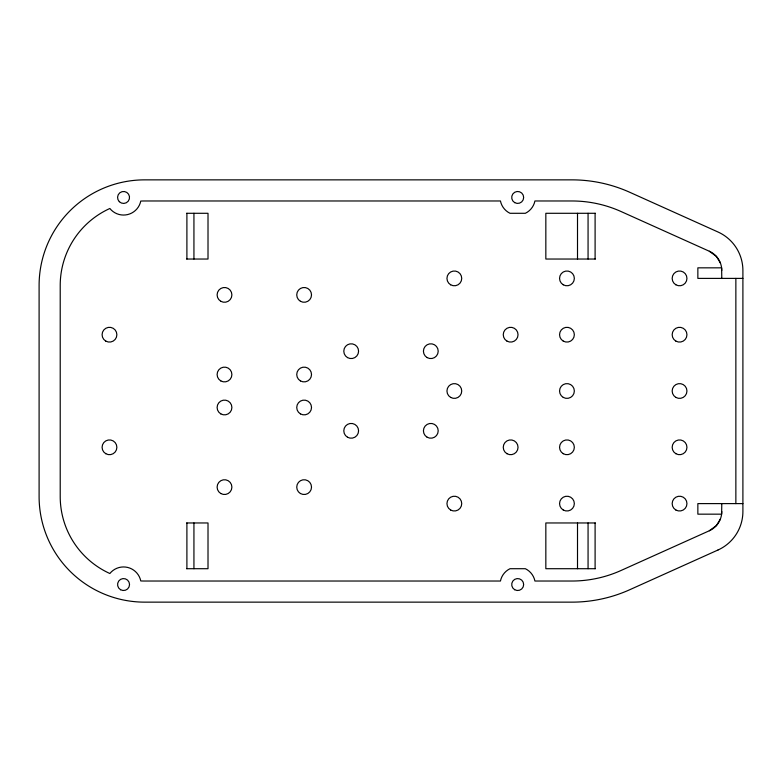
<?xml version="1.0" encoding="UTF-8"?>
<svg xmlns="http://www.w3.org/2000/svg" width="782" height="782" viewBox="0 0 782 782"><rect width="100%" height="100%" fill="white"/><g stroke="black" fill="none" stroke-linecap="round" stroke-linejoin="round"><path stroke-width="1.17" d="M721.786 503.608L721.62 514.165L697.857 514.165L697.857 503.608L742.9 503.608M720.398 519.013L716.38 525.592L709.333 530.753L621.025 570.489A119.646 119.646 0 0 1 571.925 581.026L534.927 581.026A17.595 17.595 0 0 0 525.357 568.709L510.011 568.709A17.595 17.595 0 0 0 500.441 581.026L144.67 581.026A84.456 84.456 0 0 1 140.78 580.938A17.595 17.595 0 0 0 109.851 573.509A84.456 84.456 0 0 1 60.214 496.57L60.214 285.43A84.456 84.456 0 0 1 109.851 208.491A17.595 17.595 0 0 0 140.78 201.062A84.456 84.456 0 0 1 144.67 200.974L500.441 200.974A17.595 17.595 0 0 0 510.011 213.291L525.357 213.291A17.595 17.595 0 0 0 534.927 200.974L571.925 200.974A119.646 119.646 0 0 1 621.025 211.511L709.333 251.247L716.4 256.418L720.408 263.006M186.634 213.291L208.012 213.291L208.012 259.038L186.634 259.038M595.366 213.291L545.836 213.291L545.836 259.038L595.366 259.038M742.9 278.392L697.857 278.392L697.857 267.835L721.62 267.835L721.786 278.392M186.634 522.962L208.012 522.962L208.012 568.709L186.634 568.709M595.366 522.962L545.836 522.962L545.836 568.709L595.366 568.709M735.862 278.392L735.862 503.608M595.102 213.291L595.102 259.038M595.102 522.962L595.102 568.709M588.064 213.291L588.064 259.038M588.064 522.962L588.064 568.709M577.507 213.291L577.507 259.038M577.507 522.962L577.507 568.709M193.936 213.291L193.936 259.038M193.936 522.962L193.936 568.709M186.898 213.291L186.898 259.038M186.898 522.962L186.898 568.709M721.786 511.496A21.114 21.114 0 0 1 709.333 530.753M709.333 251.247A21.114 21.114 0 0 1 721.786 270.504M718.003 550L629.696 589.745A140.76 140.76 0 0 1 571.925 602.14L144.67 602.14A105.57 105.57 0 0 1 39.1 496.57L39.1 285.43A105.57 105.57 0 0 1 144.67 179.86L571.925 179.86A140.76 140.76 0 0 1 629.696 192.255L718.003 232A42.228 42.228 0 0 1 742.9 270.504L742.9 511.496A42.228 42.228 0 0 1 718.003 550M119.323 201.688A5.982 5.982 0 0 0 129.333 198.999A5.982 5.982 0 0 0 122.012 191.678A5.982 5.982 0 0 0 119.323 201.688M514.693 202.636A5.982 5.982 0 0 0 523.666 197.455A5.982 5.982 0 0 0 514.693 192.274A5.982 5.982 0 0 0 514.693 202.636M120.565 589.726A5.982 5.982 0 0 0 129.538 584.545A5.982 5.982 0 0 0 120.565 579.364A5.982 5.982 0 0 0 120.565 589.726M514.693 589.726A5.982 5.982 0 0 0 523.666 584.545A5.982 5.982 0 0 0 514.693 579.364A5.982 5.982 0 0 0 514.693 589.726M347.491 357.589A7.39 7.39 0 0 0 358.576 351.186A7.39 7.39 0 0 0 347.491 344.784A7.39 7.39 0 0 0 347.491 357.589M347.491 437.216A7.39 7.39 0 0 0 358.576 430.814A7.39 7.39 0 0 0 347.491 424.411A7.39 7.39 0 0 0 347.491 437.216M427.119 437.216A7.39 7.39 0 0 0 438.203 430.814A7.39 7.39 0 0 0 427.119 424.411A7.39 7.39 0 0 0 427.119 437.216M427.119 357.589A7.39 7.39 0 0 0 438.203 351.186A7.39 7.39 0 0 0 427.119 344.784A7.39 7.39 0 0 0 427.119 357.589M675.863 453.707A7.39 7.39 0 0 0 686.948 447.304A7.39 7.39 0 0 0 675.863 440.901A7.39 7.39 0 0 0 675.863 453.707M563.255 453.707A7.39 7.39 0 0 0 574.34 447.304A7.39 7.39 0 0 0 563.255 440.901A7.39 7.39 0 0 0 563.255 453.707M563.255 341.099A7.39 7.39 0 0 0 574.34 334.696A7.39 7.39 0 0 0 563.255 328.293A7.39 7.39 0 0 0 563.255 341.099M675.863 341.099A7.39 7.39 0 0 0 686.948 334.696A7.39 7.39 0 0 0 675.863 328.293A7.39 7.39 0 0 0 675.863 341.099M675.863 397.403A7.39 7.39 0 0 0 686.948 391A7.39 7.39 0 0 0 675.863 384.597A7.39 7.39 0 0 0 675.863 397.403M563.255 397.403A7.39 7.39 0 0 0 574.34 391A7.39 7.39 0 0 0 563.255 384.597A7.39 7.39 0 0 0 563.255 397.403M563.255 510.011A7.39 7.39 0 0 0 574.34 503.608A7.39 7.39 0 0 0 563.255 497.205A7.39 7.39 0 0 0 563.255 510.011M675.863 510.011A7.39 7.39 0 0 0 686.948 503.608A7.39 7.39 0 0 0 675.863 497.205A7.39 7.39 0 0 0 675.863 510.011M675.863 284.795A7.39 7.39 0 0 0 686.948 278.392A7.39 7.39 0 0 0 675.863 271.989A7.39 7.39 0 0 0 675.863 284.795M563.255 284.795A7.39 7.39 0 0 0 574.34 278.392A7.39 7.39 0 0 0 563.255 271.989A7.39 7.39 0 0 0 563.255 284.795M450.647 284.795A7.39 7.39 0 0 0 461.732 278.392A7.39 7.39 0 0 0 450.647 271.989A7.39 7.39 0 0 0 450.647 284.795M506.951 341.099A7.39 7.39 0 0 0 518.036 334.696A7.39 7.39 0 0 0 506.951 328.293A7.39 7.39 0 0 0 506.951 341.099M450.647 397.403A7.39 7.39 0 0 0 461.732 391A7.39 7.39 0 0 0 450.647 384.597A7.39 7.39 0 0 0 450.647 397.403M506.951 453.707A7.39 7.39 0 0 0 518.036 447.304A7.39 7.39 0 0 0 506.951 440.901A7.39 7.39 0 0 0 506.951 453.707M450.647 510.011A7.39 7.39 0 0 0 461.732 503.608A7.39 7.39 0 0 0 450.647 497.205A7.39 7.39 0 0 0 450.647 510.011M220.807 301.285A7.39 7.39 0 0 0 231.892 294.882A7.39 7.39 0 0 0 220.807 288.48A7.39 7.39 0 0 0 220.807 301.285M300.435 301.285A7.39 7.39 0 0 0 311.519 294.882A7.39 7.39 0 0 0 300.435 288.48A7.39 7.39 0 0 0 300.435 301.285M300.435 380.912A7.39 7.39 0 0 0 311.519 374.51A7.39 7.39 0 0 0 300.435 368.107A7.39 7.39 0 0 0 300.435 380.912M220.807 380.912A7.39 7.39 0 0 0 231.892 374.51A7.39 7.39 0 0 0 220.807 368.107A7.39 7.39 0 0 0 220.807 380.912M300.435 413.893A7.39 7.39 0 0 0 311.519 407.49A7.39 7.39 0 0 0 300.435 401.088A7.39 7.39 0 0 0 300.435 413.893M220.807 413.893A7.39 7.39 0 0 0 231.892 407.49A7.39 7.39 0 0 0 220.807 401.088A7.39 7.39 0 0 0 220.807 413.893M300.435 493.52A7.39 7.39 0 0 0 311.519 487.118A7.39 7.39 0 0 0 300.435 480.715A7.39 7.39 0 0 0 300.435 493.52M220.807 493.52A7.39 7.39 0 0 0 231.892 487.118A7.39 7.39 0 0 0 220.807 480.715A7.39 7.39 0 0 0 220.807 493.52M105.785 453.707A7.39 7.39 0 0 0 116.87 447.304A7.39 7.39 0 0 0 105.785 440.901A7.39 7.39 0 0 0 105.785 453.707M105.785 341.099A7.39 7.39 0 0 0 116.87 334.696A7.39 7.39 0 0 0 105.785 328.293A7.39 7.39 0 0 0 105.785 341.099"/></g></svg>
